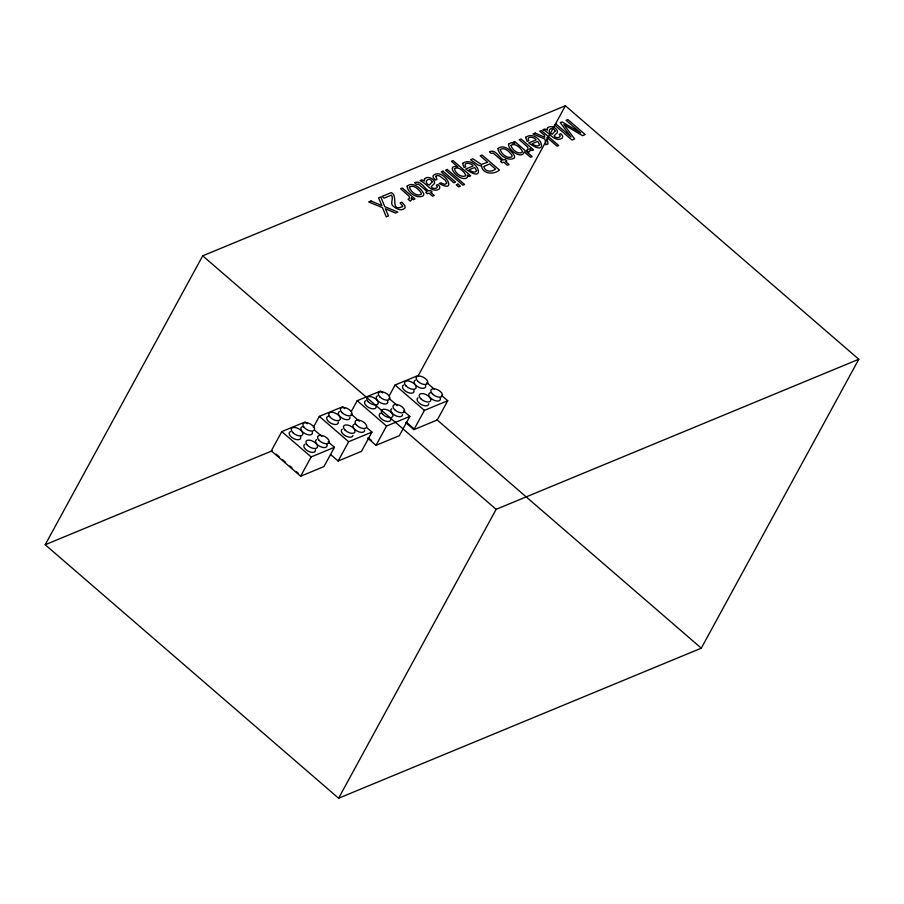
<?xml version="1.0" encoding="UTF-8"?>
<svg xmlns="http://www.w3.org/2000/svg" width="904" height="904" viewBox="0 0 904 904"><rect width="100%" height="100%" fill="white"/><g stroke="black" fill="none" stroke-linecap="round" stroke-linejoin="round"><path stroke-width="1.36" d="M45.2 544.739L202.711 255.832L565.395 105.768L858.8 359.261L701.289 648.168L338.604 798.232L45.2 544.739L272.194 450.802M307.213 423.761L305.123 421.953L281.799 431.603L271.29 450.881L300.637 476.227L323.948 466.577L334.457 447.299L328.163 441.864M313.394 427.23L319.315 416.382L342.627 406.743L344.718 408.551M300.637 476.227L311.145 456.949L334.457 447.299M351.283 411.557L357.193 400.709L380.505 391.059L382.607 392.878M330.807 454.678L338.141 461.006L348.65 441.728L371.962 432.089L366.719 427.558M389.161 395.873L395.082 385.036L418.394 375.386M371.962 432.089L361.453 451.367L338.141 461.006M367.634 438.09L376.019 445.333L386.528 426.055L409.84 416.405L403.557 410.981M418.021 376.064L565.395 105.768M409.84 416.405L399.331 435.683L376.019 445.333M405.523 422.417L413.908 429.66L424.417 410.382L447.729 400.732L441.434 395.308M447.729 400.732L437.22 420.01L413.908 429.66M338.604 798.232L496.126 509.336L858.8 359.261M426.767 382.629L434.101 388.969M436.688 419.558L701.289 648.168M395.082 385.036L424.417 410.382M388.889 398.302L397.274 405.546M406.314 422.168L413.716 428.564M202.711 255.832L496.126 509.336M357.193 400.709L386.528 426.055M351.001 413.976L359.385 421.219M368.425 437.841L371.601 440.587M319.315 416.382L348.65 441.728M314.547 430.101L321.88 436.44M281.799 431.603L311.145 456.949M276.104 454.102L279.279 456.848M282.455 459.594L285.63 462.328M289.856 465.989L291.981 467.82M296.207 471.47L298.331 473.3M425.614 385.488A6.418 3.322 28.6 0 1 418.563 387.194A6.418 3.322 28.6 0 1 415.309 380.177M440.282 398.155A6.418 3.322 28.6 0 1 436.711 400.992A6.418 3.322 28.6 0 1 429.536 396.822A6.418 3.322 28.6 0 1 430.779 392.63M413.817 389.906A6.418 3.322 28.6 0 1 407.184 392.155A6.418 3.322 28.6 0 1 403.659 385.002M428.756 403.738A6.418 3.322 28.6 0 1 421.298 404.54A6.418 3.322 28.6 0 1 417.987 397.839M387.59 400.754A6.418 3.322 28.6 0 1 380.957 403.003A6.418 3.322 28.6 0 1 377.431 395.85M402.54 414.586A6.418 3.322 28.6 0 1 395.071 415.388A6.418 3.322 28.6 0 1 391.76 408.687M390.844 419.038A6.418 3.322 28.6 0 1 382.867 419.897A6.418 3.322 28.6 0 1 381.239 413.128M376.177 406.371A6.418 3.322 28.6 0 1 368.742 407.546A6.418 3.322 28.6 0 1 365.77 400.675M349.95 417.219A6.418 3.322 28.6 0 1 342.514 418.394A6.418 3.322 28.6 0 1 339.542 411.523M364.617 429.897A6.418 3.322 28.6 0 1 356.639 430.756A6.418 3.322 28.6 0 1 355.012 423.976M352.978 435.434A6.418 3.322 28.6 0 1 345.26 435.739A6.418 3.322 28.6 0 1 342.221 429.185M338.288 422.044A6.418 3.322 28.6 0 1 331.147 423.366A6.418 3.322 28.6 0 1 327.553 416.518M327.892 416.348A6.418 3.322 28.6 0 1 328.694 416.134M326.762 444.067A6.418 3.322 28.6 0 1 320.637 446.745A6.418 3.322 28.6 0 1 316.513 439.525M300.557 436.519A6.418 3.322 28.6 0 1 293.856 438.689A6.418 3.322 28.6 0 1 290.421 431.547M315.428 449.808A6.418 3.322 28.6 0 1 308.207 451.198A6.418 3.322 28.6 0 1 304.942 444.282M312.355 432.067A6.418 3.322 28.6 0 1 304.987 433.592A6.418 3.322 28.6 0 1 302.433 426.609M467.605 175.952L467.198 177.523C460.294 183.162 443.502 163.748 457.819 166.89L451.356 161.307L453.051 160.607L470.69 175.839L469.04 176.517L467.368 175.071L467.605 175.952M409.444 187.354C410.687 191.456 416.281 196.609 420.868 194.507A4.045 2.102 28.6 0 0 421.004 192.676C418.688 189.433 414.134 184.608 409.794 186.823L409.444 187.354M500.274 149.77C501.517 153.872 507.11 159.025 511.698 156.923A4.045 2.102 28.6 0 0 511.833 155.092C509.517 151.849 504.963 147.024 500.624 149.25L500.274 149.77M402.54 205.965L402.529 206.632C389.793 212.101 398.607 195.897 391.285 192.608L382.064 196.428L384.064 198.157L391.409 195.117C394.246 198.586 389.025 203.976 393.907 206.745C396.811 209.276 402.325 211.491 405.15 207.773L404.834 205.558L401.873 202.168L400.156 202.88L402.54 205.965M432.202 181.84L429.321 185.094C422.315 182.45 429.355 175.715 432.202 181.84M555.09 130.99L552.208 134.244C545.202 131.6 552.242 124.865 555.09 130.99M462.532 163.409L464.147 167.534L465.809 166.844C462.396 161.85 471.696 162.81 473.052 165.986L465.684 169.037C488.714 185.783 476.216 154.234 462.532 163.409M525.574 137.329L527.19 141.442L528.851 140.753C525.439 135.758 534.739 136.73 536.095 139.905L528.727 142.956C551.756 159.703 539.259 128.142 525.574 137.329M510.963 145.408C511.845 149.488 518.105 154.946 522.196 152.256L522.32 151.171C520.444 147.635 514.896 142.436 510.963 145.408M481.629 166.121C482.442 174.269 494.296 174.822 499.437 170.031L482.092 155.036L480.216 155.804L487.663 162.234L481.414 164.415L472.928 158.821L470.634 159.771L478.126 165.048L481.629 166.121M435.683 176.348L436.926 179.444L435.287 180.122L433.604 178.031A6.079 3.153 28.6 0 1 433.106 175.67C443.062 166.325 459.277 194.823 439.208 183.512L440.847 182.834L444.757 184.439L446.858 183.184L445.197 180.133L439.728 176.077A3.65 1.887 28.6 0 0 437.14 175.591L435.683 176.348M454.373 168.72C455.085 173.003 461.164 177.885 465.481 175.907L465.741 175.263C464.283 171.477 458.486 165.873 454.373 168.72M508.511 144.222C508.127 150.369 522.354 159.861 524.207 151.804L530.501 157.251L532.151 156.573L514.738 141.521L513.178 142.165L514.794 143.566L511.065 142.753L508.511 144.222M411.795 199.479L410.337 201.174L408.088 199.242L409.568 198.371L409.026 196.179L400.653 188.733L402.348 188.032L414.992 198.959L413.388 199.626L411.207 197.739L411.795 199.479M530.411 150.403L528.942 152.098L526.704 150.154L528.185 149.296L527.642 147.103L519.269 139.645L520.964 138.945L533.609 149.883L532.004 150.55L529.823 148.663L530.411 150.403M424.484 179.128L424.473 181.015L421.919 179.828L420.021 180.642C426.213 182.461 431.445 193.897 439.344 188.992L439.875 187.196L438.847 185.535L437.864 184.563L436.282 185.218C440.011 188.427 432.372 189.919 431.231 186.665L434.53 183.444C435.265 179.026 427.185 175.116 424.484 179.128M547.372 128.278L547.361 130.165L544.807 128.989L542.908 129.792C549.101 131.611 554.322 143.047 562.231 138.142L562.751 136.346L561.734 134.685L560.74 133.713L559.169 134.368C562.898 137.577 555.259 139.069 554.118 135.815L557.418 132.594C558.152 128.176 550.073 124.266 547.372 128.278M407.128 186.1C407.523 192.552 416.721 198.925 422.959 195.987A7.311 3.785 28.6 0 0 423.614 193.445C421.027 188.134 412.732 181.388 407.128 186.1M497.957 148.516C498.353 154.968 507.539 161.341 513.788 158.403A7.311 3.785 28.6 0 0 514.444 155.872C511.856 150.55 503.562 143.804 497.957 148.516M476.589 170.709C475.176 173.681 470.871 171.285 469.108 169.782L474.69 167.466L476.589 170.709M539.631 144.617C538.219 147.589 533.914 145.205 532.151 143.691L537.733 141.386L539.631 144.617M484.295 166.347L483.889 167.15C485.448 172.031 492.07 172.155 495.55 169.059L489.618 163.929L484.295 166.347M415.23 182.506L414.778 182.89L416.45 184.337L418.394 184.077L427.298 191.659L425.694 192.315L427.422 193.818L429.027 193.151L432.564 196.202L434.27 195.501L430.745 192.45L432.101 191.885L430.361 190.382L429.004 190.947C424.552 189.105 420.993 180.201 415.23 182.506M490.024 151.556L489.572 151.94L491.245 153.386L493.188 153.126L502.093 160.709L500.488 161.364L502.217 162.867L503.822 162.2L507.359 165.262L509.065 164.551L505.539 161.5L506.895 160.935L505.155 159.432L503.799 159.997C499.347 158.155 495.787 149.25 490.024 151.556M371.013 200.993L368.696 201.954L382.437 207.637L386.268 216.858L388.494 215.932L385.353 208.756L395.511 213.028L397.85 212.067L384.765 206.677L380.799 196.948L378.55 197.874L381.861 205.626L371.013 200.993M443.005 171.206L441.288 171.918L453.876 182.8L455.593 182.088L443.005 171.206M447.22 169.455L445.536 170.155L462.893 185.15L464.577 184.45L447.22 169.455M535.168 133.069L533.01 133.961L544.988 139.114L545.88 144.809L548.039 143.917L546.999 137.476L557.079 146.177L558.706 145.51L541.349 130.515L539.722 131.182L544.468 135.284L544.683 137.284L535.168 133.069M556.389 124.289L554.615 125.023L571.972 140.018L574.616 138.922L563.881 124.616L582.515 135.656L585.193 134.549L567.836 119.554L566.051 120.288L580.741 132.922L562.141 121.916L560.288 122.673L570.989 136.945L556.389 124.289M457.944 184.122L456.226 184.834L458.633 186.913L460.351 186.201L457.944 184.122M417.784 381.262A6.418 3.322 28.6 0 0 427.626 383.364A6.418 3.322 28.6 0 0 420.575 376.222A6.418 3.322 28.6 0 0 417.784 381.262M406.133 386.076A6.418 3.322 28.6 0 0 415.964 388.189A6.418 3.322 28.6 0 0 408.924 381.047A6.418 3.322 28.6 0 0 406.133 386.076M432.451 393.929A6.418 3.322 28.6 0 0 442.293 396.031A6.418 3.322 28.6 0 0 435.242 388.889A6.418 3.322 28.6 0 0 432.451 393.929M420.801 398.754A6.418 3.322 28.6 0 0 430.643 400.856A6.418 3.322 28.6 0 0 423.592 393.715A6.418 3.322 28.6 0 0 420.801 398.754M379.906 396.935A6.418 3.322 28.6 0 0 389.748 399.037A6.418 3.322 28.6 0 0 382.697 391.895A6.418 3.322 28.6 0 0 379.906 396.935M368.244 401.76A6.418 3.322 28.6 0 0 378.087 403.862A6.418 3.322 28.6 0 0 371.036 396.72A6.418 3.322 28.6 0 0 368.244 401.76M394.573 409.602A6.418 3.322 28.6 0 0 404.416 411.715A6.418 3.322 28.6 0 0 397.364 404.574A6.418 3.322 28.6 0 0 394.573 409.602M382.923 414.427A6.418 3.322 28.6 0 0 392.754 416.529A6.418 3.322 28.6 0 0 385.703 409.388A6.418 3.322 28.6 0 0 382.923 414.427M342.028 412.608A6.418 3.322 28.6 0 0 351.859 414.71A6.418 3.322 28.6 0 0 344.808 407.568A6.418 3.322 28.6 0 0 342.028 412.608M330.367 417.433A6.418 3.322 28.6 0 0 340.209 419.535A6.418 3.322 28.6 0 0 333.158 412.393A6.418 3.322 28.6 0 0 330.367 417.433M356.696 425.287A6.418 3.322 28.6 0 0 366.527 427.389A6.418 3.322 28.6 0 0 359.487 420.247A6.418 3.322 28.6 0 0 356.696 425.287M345.034 430.101A6.418 3.322 28.6 0 0 354.876 432.214A6.418 3.322 28.6 0 0 347.825 425.072A6.418 3.322 28.6 0 0 345.034 430.101M292.817 432.598A6.418 3.322 28.6 0 0 302.682 434.779A6.418 3.322 28.6 0 0 295.71 427.626A6.418 3.322 28.6 0 0 292.817 432.598M318.716 439.954A6.418 3.322 28.6 0 0 328.785 442.96A6.418 3.322 28.6 0 0 322.762 435.66A6.418 3.322 28.6 0 0 318.716 439.954M304.128 427.4A6.418 3.322 28.6 0 0 314.163 430.202A6.418 3.322 28.6 0 0 307.891 422.925A6.418 3.322 28.6 0 0 304.128 427.4M306.919 444.632A6.418 3.322 28.6 0 0 317.022 447.864A6.418 3.322 28.6 0 0 311.27 440.542A6.418 3.322 28.6 0 0 306.919 444.632"/></g></svg>
